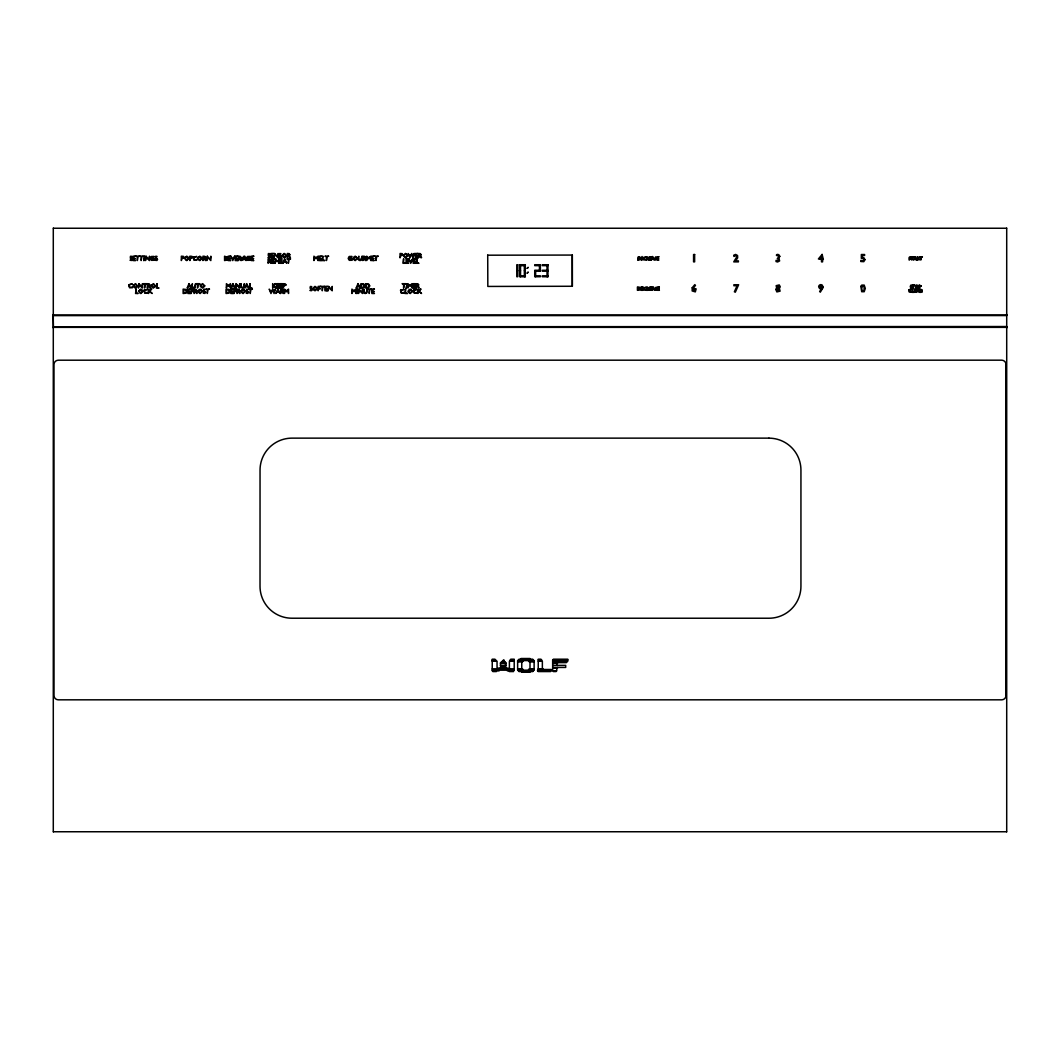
<?xml version="1.0" encoding="UTF-8"?>
<svg xmlns="http://www.w3.org/2000/svg" width="1060" height="1060" viewBox="0 0 1060 1060"><rect width="100%" height="100%" fill="white"/><g stroke="black" fill="none" stroke-linecap="round" stroke-linejoin="round"><path stroke-width="1.5" d="M499.101 670.185L499.101 670.874L492.238 670.874L492.238 659.201L494.98 659.201L494.98 659.89M504.6 665.375L504.6 666.064L500.479 666.064L500.479 662.633L501.857 661.943L501.168 662.633M503.911 661.255L503.911 659.89L503.222 660.579M505.289 665.375L505.964 666.064L505.964 662.633L502.533 662.633L502.533 660.579L503.911 660.579M492.238 670.185L514.206 670.185L514.206 659.201L510.774 659.201L510.774 659.89M517.638 661.943L517.638 660.579L534.121 660.579L534.121 670.185L517.638 670.185L517.638 661.943L522.447 661.943L522.447 661.255M525.27 276.726L525.27 264.735L519.625 264.735L519.625 276.726L525.27 276.726L525.27 275.825L519.625 275.825M525.27 264.735L525.27 265.636L519.625 265.636M538.241 670.185L538.241 659.201L540.984 659.201L540.984 659.89M547.927 276.726L547.927 275.825L542.283 275.825L542.283 276.726L547.927 276.726L547.927 270.724L547.026 270.724M547.927 264.735L547.927 265.636L542.283 265.636L542.283 264.735L547.927 264.735L547.927 271.174L542.283 271.174L542.283 270.273L547.927 270.273M551.279 670.185L537.553 670.185L537.553 670.874L551.279 670.874L551.279 669.496L538.241 669.496M556.778 668.118L556.778 670.874L552.658 670.874L552.658 659.89L567.762 659.89L567.762 659.201L553.346 659.201L553.346 659.89M53.291 228.112L53.291 831.888M53.119 315.562L53.397 326.811L1006.881 326.533M53.291 327.938L53.291 327.222M487.719 255.089L487.825 286.438L572.36 286.266L572.307 255.062L487.64 255.195M572.281 286.359L572.281 255.089M1006.708 315.151L1006.708 314.449M1006.708 831.888L1006.708 228.112M282.49 263.277L284.809 258.892L286.756 263.277L285.537 261.992L283.683 261.992L283.126 263.277L279.774 263.277L279.774 258.918L282.252 258.918L280.397 259.475L280.397 260.8L282.185 260.8L280.397 261.356L280.397 262.708L282.305 263.277M651.211 260.084C652.019 250.597 655.57 263.516 653.503 259.117L649.184 260.084L649.184 256.811L651.039 256.811L649.648 257.235L649.648 258.216L650.986 258.216L649.648 258.64L649.648 259.66L651.078 260.084M651.741 290.294C652.549 280.807 656.1 293.739 654.02 289.327L649.7 290.294L649.7 287.022L651.555 287.022L650.178 287.445L650.178 288.439L651.516 288.439L650.178 288.863L650.178 289.87L651.608 290.294M916.436 292.335C917.244 282.848 920.796 295.78 918.728 291.368L914.396 292.335L914.396 289.062L916.264 289.062L914.873 289.486L914.873 290.48L916.211 290.48L914.873 290.89L914.873 291.911L916.304 292.335M53.291 315.151L53.291 314.449M53.172 315.615L1006.881 315.562M1006.708 327.938L1006.708 327.222M53.424 228.244L1006.576 228.244M53.424 327.354L1006.576 327.354M1006.576 315.032L53.424 315.032M1006.576 831.755L53.424 831.755M540.375 265.636L534.73 265.636L534.73 264.735L540.375 264.735L540.375 271.174L534.73 271.174M540.375 270.273L534.73 270.273L534.73 276.726L540.375 276.726L540.375 275.825L534.73 275.825M516.816 270.724L517.717 270.724M519.625 270.724L520.526 270.724M524.369 270.724L525.27 270.724M534.73 270.724L535.631 270.724L535.631 276.726M540.375 270.724L539.474 270.724L539.474 264.735M492.238 659.89L495.669 659.89L495.669 660.579M514.206 659.89L510.085 659.89L510.085 661.255M538.241 659.89L541.673 659.89L541.673 661.255M492.238 660.579L496.358 660.579L496.358 661.255M492.238 661.255L497.047 661.255L497.047 668.807M502.533 661.255L504.6 661.943M514.206 661.255L509.409 661.255L509.409 668.807M517.638 661.255L523.136 661.255L523.136 660.579M534.121 661.255L528.622 661.255L528.622 660.579M538.241 661.255L542.362 661.255L542.362 668.807M552.658 661.255L567.762 661.255L567.762 659.89M502.533 661.943L505.289 661.943L505.289 662.633M534.121 661.943L529.311 661.943L529.311 661.255M552.658 661.943L567.073 661.943L567.073 661.255M552.658 662.633L566.385 662.633L566.385 661.943M500.479 663.322L505.964 663.322M552.658 663.322L557.467 663.322L557.467 662.633M500.479 665.375L505.964 665.375M552.658 665.375L565.695 665.375L565.695 667.442L552.658 667.442M552.658 668.118L557.467 668.118L557.467 667.442M492.238 668.807L514.206 668.807M517.638 668.807L522.447 668.807L522.447 669.496M534.121 668.807L529.311 668.807L529.311 669.496M538.241 668.807L543.038 668.807L543.038 669.496M517.638 669.496L523.136 669.496L523.136 670.185M534.121 669.496L528.622 669.496L528.622 670.185M513.517 670.874L507.342 670.874L507.342 670.185M1006.046 364.574L1006.046 695.426A4.399 4.399 0 0 1 1001.647 699.825L58.353 699.825A4.372 4.372 0 0 1 53.98 695.426L53.954 364.574A4.372 4.372 0 0 1 58.353 360.201L1001.647 360.175A4.372 4.372 0 0 1 1006.019 364.574L1006.019 695.426M556.778 663.322L556.778 665.375M556.089 670.874L556.089 671.563L553.346 671.563L553.346 670.874M550.591 670.874L550.591 671.563L538.241 671.563L538.241 670.874M547.026 264.735L547.026 276.726M533.432 660.579L533.432 659.89L518.327 659.89L518.327 660.579M533.432 670.185L533.432 670.874L518.327 670.874L518.327 670.185M532.743 659.89L532.743 659.201L519.016 659.201L519.016 659.89M532.743 670.874L532.743 671.563L519.016 671.563L519.016 670.874M530 659.201L530 658.512L521.069 658.512L521.069 659.201M530 661.943L530 668.807M530 671.563L530 672.239L521.758 672.239L521.758 671.563M524.369 264.735L524.369 276.726M521.758 661.943L521.758 668.807M520.526 264.735L520.526 276.726M513.517 670.185L513.517 671.563L509.409 671.563L509.409 670.874M508.031 668.807L508.031 668.118L497.736 668.118L497.736 668.807M505.964 668.118L505.964 667.442L500.479 667.442L500.479 668.118M503.911 666.064L503.911 666.753L501.168 666.753L501.168 666.064M503.222 662.633L503.222 663.322M503.222 666.753L503.222 667.442M501.857 662.633L501.857 663.322M501.857 666.753L501.857 667.442M496.358 670.874L496.358 671.563L492.926 671.563L492.926 670.874M822.163 286.969L820.97 287.962L819.724 286.81L820.93 285.644L822.163 286.969M194.921 286.24C194.351 289.393 190.442 285.935 192.43 283.696L192.059 287.379L193.609 288.121L195.331 287.273L195.557 283.696L194.921 286.24M243.707 286.24C243.137 289.393 239.229 285.935 241.216 283.696L240.845 287.379L242.395 288.121L244.118 287.273L244.33 283.696L243.707 286.24M361.341 258.733C360.771 261.899 356.862 258.428 358.85 256.202L358.479 259.885L360.029 260.614L361.751 259.779L361.964 256.202L361.341 258.733M366.561 291.672C365.992 294.839 362.083 291.368 364.07 289.128L363.712 292.812L365.25 293.554L366.985 292.719L367.197 289.128L366.561 291.672M736.806 256.838L733.732 261.873L738.396 261.873L738.396 260.879L735.574 260.879L737.641 257.898L737.574 255.513L735.627 254.427L733.891 255.129L733.891 256.454L735.547 255.46L736.806 256.838M861.793 286.929L861.793 289.897L862.946 291.182L864.099 289.897L864.099 286.929L862.946 285.644L861.793 286.929M779.802 256.348L778.862 257.991L779.617 260.906L777.603 261.979L776.039 261.555L776.039 260.402L778.716 260.416L778.689 259.144L777.285 258.56L778.583 257.103L778.146 255.553C775.271 256.189 776.278 253.592 778.782 254.665L779.802 256.348M860.866 286.425L861.701 291.712L864.192 291.712L865.318 288.413L864.192 285.113L861.701 285.113L860.866 286.425M775.801 289.393L776.847 291.911L780.081 291.169L779.365 288.346L780.279 286.77L779.232 284.928L776.158 285.67L776.728 288.346L775.801 289.393M227.158 257.315L226.495 258.243L227.397 259.938L224.561 260.561L224.561 256.202L227.158 257.315M149.844 284.915C148.002 285.962 151.646 287.896 149.937 288.055L148.201 286.16L147.314 288.055L147.314 283.696L149.182 283.841L149.844 284.915M196.656 290.347C194.815 291.407 198.458 293.328 196.749 293.488L195.013 291.606L194.126 293.488L194.126 289.128L195.994 289.287L196.656 290.347M205.481 257.421C203.639 258.468 207.283 260.402 205.574 260.561L203.838 258.666L202.95 260.561L202.95 256.202L204.819 256.348L205.481 257.421M240.951 257.421C240.66 266.577 244.343 248.173 246.052 260.561L244.833 259.276L241.044 260.561L239.308 258.666L238.42 260.561L238.42 256.202L240.289 256.348L240.951 257.421M239.586 290.347C237.745 291.407 241.388 293.328 239.679 293.488L237.944 291.606L237.056 293.488L237.056 289.128L238.924 289.287L239.586 290.347M270.605 260.137C268.75 261.184 272.394 263.118 270.684 263.277L268.962 261.383L268.074 263.277L268.074 258.918L269.929 259.064L270.605 260.137M283.152 290.347C281.311 291.407 284.954 293.328 283.245 293.488L281.51 291.606L280.622 293.488L280.622 289.128L282.49 289.287L283.152 290.347M289.844 254.705C288.002 255.751 291.646 257.686 289.936 257.845L288.201 255.95L287.313 257.845L287.313 253.486L289.181 253.631L289.844 254.705M365.382 257.421C363.527 258.468 367.171 260.402 365.462 260.561L363.739 258.666L362.851 260.561L362.851 256.202L364.706 256.348L365.382 257.421M421.032 254.705C419.19 255.751 422.834 257.686 421.125 257.845L419.389 255.95L418.501 257.845L418.501 253.486L420.369 253.631L421.032 254.705M418.673 284.915C416.818 285.962 420.462 287.896 418.753 288.055L417.031 286.16L416.143 288.055L416.143 283.696L417.998 283.841L418.673 284.915M648.19 257.726L648.256 260.084C645.951 255.235 646.772 265.013 646.295 256.811L648.19 257.726M648.72 287.936L648.786 290.294C646.467 285.458 647.302 295.223 646.812 287.022L648.72 287.936M692.206 287.764L692.167 290.944L695.32 291.884L696.128 288.89L693.187 288.148L695.453 285.445L694.817 284.636L692.206 287.764M918.927 257.726L919.007 260.084C916.688 255.235 917.51 265.013 917.033 256.811L918.927 257.726M921.908 289.976L921.975 292.335C919.656 287.498 920.491 297.264 920.014 289.062L921.908 289.976M149.208 284.888C147.764 287.326 147.684 282.556 149.208 284.888M196.02 290.334C194.59 292.759 194.497 287.989 196.02 290.334M204.832 257.394C203.401 259.832 203.321 255.049 204.832 257.394M240.315 257.394C238.871 259.832 238.791 255.049 240.315 257.394M238.951 290.334C237.519 292.759 237.427 287.989 238.951 290.334M269.956 260.111C268.524 262.549 268.432 257.765 269.956 260.111M289.195 254.678C287.764 257.116 287.684 252.333 289.195 254.678M282.517 290.334C281.085 292.759 280.993 287.989 282.517 290.334M364.733 257.394C363.302 259.832 363.209 255.049 364.733 257.394M420.383 254.678C418.952 257.116 418.872 252.333 420.383 254.678M418.024 284.888C416.593 287.326 416.5 282.556 418.024 284.888M647.7 257.699C646.626 259.528 646.56 255.95 647.7 257.699M648.23 287.923C647.157 289.751 647.09 286.173 648.23 287.923M918.45 257.699C917.377 259.528 917.311 255.95 918.45 257.699M921.418 289.963C920.345 291.791 920.279 288.201 921.418 289.963M186.507 291.315L185.844 292.626L183.764 292.931L183.764 289.698L185.725 289.923L186.507 291.315M229.437 291.315L228.774 292.626L226.694 292.931L226.694 289.698L228.655 289.923L229.437 291.315M364.242 285.882L363.58 287.194L361.5 287.498L361.5 284.265L363.474 284.491L364.242 285.882M369.039 285.882L368.376 287.194L366.296 287.498L366.296 284.265L368.257 284.491L369.039 285.882M639.948 288.665L637.895 289.87L637.895 287.445L639.948 288.665M823.249 287.326L820.294 292.189L819.645 291.421L821.884 288.651L819.685 288.678L818.664 286.823A2.213 2.213 0 0 1 820.904 284.636L822.123 284.994L823.249 287.326M695.347 289.976L694.181 291.182L692.962 289.234L694.764 288.996L695.347 289.976M226.906 259.302L225.184 259.991L225.184 258.627L226.906 259.302M184.082 257.447L181.962 258.666L181.34 260.561L181.34 256.202L183.486 256.374L184.082 257.447M192.602 257.447L190.482 258.666L189.859 260.561L189.859 256.202L192.006 256.374L192.602 257.447M285.962 284.954L283.841 286.173L283.206 288.055L283.206 283.696L285.352 283.868L285.962 284.954M402.826 254.731L400.707 255.95L400.07 257.845L400.07 253.486L402.217 253.658L402.826 254.731M921.113 285.922L919.046 288.254L919.046 284.994L921.113 285.922M779.338 290.029L778.04 291.182L776.741 290.029L778.067 288.863L779.338 290.029M137.681 285.882L135.322 288.121L132.99 285.882L135.335 283.643L137.681 285.882M143.179 291.315L140.821 293.554L138.489 291.315L140.834 289.075L143.179 291.315M155.661 285.882L153.303 288.121L150.97 285.882L153.316 283.643L155.661 285.882M183.433 257.421L181.962 258.11L181.962 256.758L183.433 257.421M189.117 258.375L186.759 260.614L184.44 258.375L186.772 256.136L189.117 258.375M191.966 257.421L190.482 258.11L190.482 256.758L191.966 257.421M202.169 258.375L199.81 260.614L197.478 258.375L199.823 256.136L202.169 258.375M202.473 291.315L200.115 293.554L197.783 291.315L200.128 289.075L202.473 291.315M204.765 285.882L202.407 288.121L200.088 285.882L202.42 283.643L204.765 285.882M245.403 291.315L243.045 293.554L240.713 291.315L243.058 289.075L245.403 291.315M286.531 255.659L284.173 257.898L281.841 255.659L284.186 253.419L286.531 255.659M285.312 284.928L283.841 285.604L283.841 284.265L285.312 284.928M317.351 288.598L314.992 290.837L312.673 288.598L315.005 286.359L317.351 288.598M357.538 258.375L355.18 260.614L352.848 258.375L355.193 256.136L357.538 258.375M402.177 254.705L400.707 255.394L400.707 254.042L402.177 254.705M407.861 255.659L405.503 257.898L403.171 255.659L405.516 253.419L407.861 255.659M412.565 291.315L410.207 293.554L407.875 291.315L410.22 289.075L412.565 291.315M918.503 286.624L916.728 288.307L914.979 286.624L916.741 284.941L918.503 286.624M920.623 285.909L919.524 286.425L919.524 285.405L920.623 285.909M226.522 257.368L225.184 258.07L225.184 256.758L226.522 257.368M777.073 286.16L777.497 287.697L779.073 287.3L778.676 285.789L777.073 286.16M864.973 259.62L863.807 261.661L860.786 261.515L860.786 260.429L863.158 260.786L863.913 259.647L862.721 258.309L861.343 258.349L861.343 254.519L864.602 254.519L864.602 255.473L862.297 255.473L862.297 257.315L863.728 257.567L864.973 259.62M133.865 285.021L134.461 287.326L136.806 286.73L136.21 284.438L133.865 285.021M139.364 290.453L139.96 292.759L142.305 292.162L141.709 289.87L139.364 290.453M151.845 285.021L152.441 287.326L154.786 286.73L154.19 284.438L151.845 285.021M185.301 257.514L185.911 259.819L188.256 259.236L187.647 256.931L185.301 257.514M198.352 257.514L198.949 259.819L201.307 259.236L200.698 256.931L198.352 257.514M198.657 290.453L199.253 292.759L201.599 292.162L201.002 289.87L198.657 290.453M200.95 285.021L201.546 287.326L203.904 286.73L203.295 284.438L200.95 285.021M241.587 290.453L242.183 292.759L244.529 292.162L243.932 289.87L241.587 290.453M282.715 254.798L283.311 257.103L285.67 256.52L285.06 254.215L282.715 254.798M313.535 287.737L314.144 290.043L316.49 289.446L315.88 287.154L313.535 287.737M353.722 257.514L354.318 259.819L356.663 259.236L356.067 256.931L353.722 257.514M404.046 254.798L404.642 257.103L407 256.52L406.391 254.215L404.046 254.798M408.749 290.453L409.345 292.759L411.691 292.162L411.094 289.87L408.749 290.453M915.628 285.975L916.078 287.71L917.841 287.26L917.39 285.537L915.628 285.975M132.301 259.435L131.718 260.455C127.001 260.018 134.09 260.349 130.327 258.203L130.459 256.281C134.739 256.467 128.101 256.639 131.811 258.428L132.301 259.435M128.803 284.756L129.505 287.75L132.421 287.737L132.421 287.048L129.969 287.326L129.134 285.882L129.982 284.438L132.381 284L128.803 284.756M144.081 290.188L144.783 293.196L147.711 293.169L147.711 292.481L145.26 292.759L144.425 291.315L145.26 289.87L147.658 289.433L144.081 290.188M157.476 259.435L156.88 260.455C152.163 260.018 159.265 260.349 155.502 258.203L155.634 256.281C159.901 256.467 153.263 256.639 156.986 258.428L157.476 259.435M193.291 257.249L193.993 260.256L196.908 260.23L196.908 259.541L194.47 259.832L193.622 258.388L194.47 256.931L196.869 256.493L193.291 257.249M187.143 291.315L186.07 293.183L183.128 293.488L183.128 289.128L186.149 289.473L187.143 291.315M205.481 292.361L204.898 293.395C200.181 292.944 207.27 293.276 203.507 291.142L203.639 289.221C207.919 289.406 201.281 289.565 204.991 291.368L205.481 292.361M230.073 291.315L229 293.183L226.058 293.488L226.058 289.128L229.079 289.473L230.073 291.315M248.411 292.361L247.828 293.395C243.111 292.944 250.2 293.276 246.437 291.142L246.569 289.221C250.849 289.406 244.211 289.565 247.921 291.368L248.411 292.361M270.234 256.719L269.651 257.739C264.934 257.302 272.022 257.633 268.26 255.486L268.392 253.565C272.672 253.751 266.034 253.923 269.743 255.712L270.234 256.719M281.351 256.719L280.767 257.739C276.05 257.302 283.139 257.633 279.376 255.486L279.509 253.565C283.788 253.751 277.15 253.923 280.86 255.712L281.351 256.719M312.183 289.645L311.587 290.678C306.87 290.228 313.972 290.559 310.196 288.426L310.341 286.505C314.608 286.69 307.97 286.849 311.693 288.651L312.183 289.645M364.892 285.882L363.818 287.737L360.877 288.055L360.877 283.696L363.885 284.04L364.892 285.882M369.688 285.882L368.602 287.737L365.673 288.055L365.673 283.696L368.681 284.04L369.688 285.882M400.548 290.188L401.25 293.196L404.165 293.169L404.165 292.481L401.727 292.759L400.879 291.315L401.727 289.87L404.125 289.433L400.548 290.188M413.466 290.188L414.168 293.196L417.083 293.169L417.083 292.481L414.645 292.759L413.798 291.315L414.645 289.87L417.044 289.433L413.466 290.188M642.996 257.606L643.513 259.846L645.712 259.832L643.248 258.441L645.673 257.037L642.996 257.606M640.439 288.665L639.63 290.056L637.418 290.294L637.418 287.022L639.683 287.273L640.439 288.665M643.513 287.816L644.043 290.069L646.229 290.056L643.764 288.665L646.202 287.247L643.513 287.816M656.458 259.236C653.185 260.773 656.935 259.607 654.974 258.309C656.312 255.725 655.053 257.196 656.087 258.481L656.458 259.236M656.988 289.446C653.702 290.983 657.465 289.817 655.504 288.532C656.842 285.948 655.57 287.406 656.617 288.704L656.988 289.446M910.421 259.236C907.135 260.773 910.898 259.607 908.937 258.309C910.275 255.725 909.016 257.196 910.05 258.481L910.421 259.236M908.764 289.857L909.294 292.11L911.481 292.083L909.016 290.705L911.441 289.287L908.764 289.857M911.719 287.419C908.433 288.943 912.196 287.777 910.235 286.491C911.573 283.908 910.315 285.365 911.348 286.664L911.719 287.419M151.209 257.527L151.832 259.832L153.7 259.872L152.865 258.415L154.323 258.415L154.323 260.256L151.461 260.323L150.334 258.401L151.487 256.44L154.23 256.507L151.209 257.527M247.245 257.527L247.868 259.832L249.736 259.872L248.901 258.415L250.359 258.415L250.359 260.256L247.497 260.323L246.37 258.401L247.523 256.44L250.266 256.507L247.245 257.527M349.031 257.527L349.641 259.832L351.509 259.872L350.675 258.415L352.132 258.415L352.132 260.256L349.283 260.323L348.157 258.401L349.296 256.44L352.052 256.507L349.031 257.527M275.242 289.128L274.05 292.136L272.844 289.128L271.042 292.136L269.214 289.128L270.976 293.527L272.539 289.963L274.089 293.527L275.242 289.128M414.182 253.486L413.002 256.48L411.783 253.486L409.981 256.48L408.153 253.486L409.915 257.885L411.479 254.307L413.029 257.885L414.182 253.486M189.223 284.636L188.574 286.213L189.925 286.213L189.223 284.636M243.88 257.13L243.23 258.706L244.582 258.706L243.88 257.13M233.014 284.636L232.365 286.213L233.73 286.213L233.014 284.636M246.808 284.636L246.159 286.213L247.51 286.213L246.808 284.636M284.584 259.846L283.921 261.423L285.286 261.423L284.584 259.846M277.959 290.069L277.296 291.646L278.661 291.646L277.959 290.069M358.2 284.636L357.551 286.213L358.916 286.213L358.2 284.636M652.774 257.514L652.284 258.693L653.304 258.693L652.774 257.514M653.304 287.724L652.814 288.916L653.834 288.916L653.304 287.724M915.032 257.514L914.542 258.693L915.562 258.693L915.032 257.514M918 289.764L917.51 290.944L918.53 290.944L918 289.764M234.737 256.202L232.763 260.601L230.868 256.202L232.816 259.263L234.737 256.202M412.684 258.918L410.71 263.317L408.815 258.918L410.75 261.979L412.684 258.918M189.011 283.669L187.143 288.055L188.335 286.77L190.19 286.77L191.41 288.055L189.011 283.669M232.816 283.669L230.934 288.055L232.127 286.77L233.982 286.77L235.201 288.055L232.816 283.669M246.596 283.669L244.714 288.055L245.907 286.77L247.762 286.77L248.981 288.055L246.596 283.669M277.746 289.102L275.865 293.488L277.058 292.202L278.912 292.202L280.131 293.488L277.746 289.102M358.002 283.669L356.12 288.055L357.313 286.77L359.168 286.77L360.387 288.055L358.002 283.669M914.873 256.785L913.468 260.084L914.356 259.117L916.662 260.084L914.873 256.785M737.084 285.736L734.381 291.778L735.322 292.189L738.648 284.743L733.891 284.743L733.891 285.736L737.084 285.736M229.834 284.663L228.496 286.346L227.052 284.663L226.416 288.055L226.416 283.696L228.443 285.485L230.47 283.696L230.47 288.055L229.848 284.663M287.883 290.096L286.544 291.791L285.1 290.096L284.464 293.488L284.464 289.128L286.491 290.917L288.532 289.128L288.532 293.488L287.896 290.096M317.377 257.156L316.039 258.852L314.581 257.156L313.945 260.561L313.945 256.202L315.986 257.991L318.013 256.202L318.013 260.561L317.39 257.156M370.112 257.156L368.761 258.852L367.317 257.156L366.68 260.561L366.68 256.202L368.721 257.991L370.748 256.202L370.748 260.561L370.125 257.156M355.365 290.096L354.014 291.791L352.569 290.096L351.933 293.488L351.933 289.128L353.96 290.917L356.001 289.128L356.001 293.488L355.378 290.096M411.346 284.663L410.008 286.346L408.564 284.663L407.915 288.055L407.915 283.696L409.955 285.485L411.982 283.696L411.982 288.055L411.359 284.663M821.487 256.414L819.804 258.507L821.513 258.507L821.513 256.414M822.11 254.427L818.386 258.971L821.513 259.462L821.513 261.873L822.573 261.873L822.573 259.462L823.355 259.462L822.11 254.427M150.931 289.128L149.102 291.129L148.48 289.128L148.48 293.488L149.102 291.341L152.176 293.488L149.818 291.195L151.713 289.128L150.931 289.128M275.11 283.696L273.281 285.697L272.659 283.696L272.659 288.055L273.281 285.909L276.355 288.055L273.997 285.763L275.892 283.696L275.11 283.696M420.317 289.128L418.488 291.129L417.852 289.128L417.852 293.488L418.488 291.341L421.562 293.488L419.203 291.195L421.098 289.128L420.317 289.128M273.401 253.486L270.923 253.486L270.923 257.845L273.453 257.845L271.546 257.275L271.546 255.924L273.334 255.924L271.546 255.354L271.546 254.042L273.401 253.486M274.606 253.486L274.116 257.845L274.699 254.48L278.157 257.845L278.157 253.486L277.561 256.851L274.606 253.486M417.772 253.486L415.295 253.486L415.295 257.845L417.825 257.845L415.917 257.275L415.917 255.924L417.706 255.924L415.917 255.354L415.917 254.042L417.772 253.486M694.631 254.519L693.571 254.519L693.571 261.873L694.631 261.873L694.631 254.519M135.468 256.202L132.99 256.202L132.99 260.561L135.521 260.561L133.613 259.991L133.613 258.64L135.402 258.64L133.613 258.07L133.613 256.758L135.468 256.202M139.456 256.202L135.812 256.202L137.323 256.758L137.323 260.561L137.946 256.758L139.456 256.202M143.325 256.202L139.681 256.202L141.179 256.758L141.179 260.561L141.815 256.758L143.325 256.202M144.544 256.202L143.908 260.561L144.544 256.202M146.002 256.202L145.498 260.561L146.095 257.196L149.54 260.561L149.54 256.202L148.957 259.567L146.002 256.202M207.296 256.202L206.793 260.561L207.376 257.196L210.834 260.561L210.834 256.202L210.251 259.567L207.296 256.202M230.63 256.202L228.152 256.202L228.152 260.561L230.682 260.561L228.788 259.991L228.788 258.64L230.563 258.64L228.788 258.07L228.788 256.758L230.63 256.202M237.692 256.202L235.214 256.202L235.214 260.561L237.745 260.561L235.837 259.991L235.837 258.64L237.625 258.64L235.837 258.07L235.837 256.758L237.692 256.202M253.737 256.202L251.273 256.202L251.273 260.561L253.804 260.561L251.896 259.991L251.896 258.64L253.671 258.64L251.896 258.07L251.896 256.758L253.737 256.202M321.432 256.202L318.954 256.202L318.954 260.561L321.485 260.561L319.577 259.991L319.577 258.64L321.365 258.64L319.577 258.07L319.577 256.758L321.432 256.202M322.77 256.202L322.147 260.561L324.744 260.561L322.77 259.991L322.77 256.202M328.56 256.202L324.916 256.202L326.427 256.758L326.427 260.561L327.05 256.758L328.56 256.202M374.167 256.202L371.689 256.202L371.689 260.561L374.22 260.561L372.312 259.991L372.312 258.64L374.1 258.64L372.312 258.07L372.312 256.758L374.167 256.202M378.155 256.202L374.511 256.202L376.022 256.758L376.022 260.561L376.644 256.758L378.155 256.202M638.425 256.811L637.948 260.084L638.425 256.811M639.511 256.811L639.14 260.084L639.577 257.567C643.791 266.404 641.909 250.412 641.724 259.342L639.511 256.811M658.83 256.811L656.975 256.811L656.975 260.084L658.87 260.084L657.438 259.66L657.438 258.64L658.777 258.64L657.438 258.216L657.438 257.235L658.83 256.811M913.389 256.811L910.646 256.811L911.785 257.235L911.785 260.084L912.249 257.235L913.389 256.811M922.372 256.811L919.643 256.811L920.769 257.235L920.769 260.084L921.246 257.235L922.372 256.811M274.394 258.918L271.916 258.918L271.916 263.277L274.447 263.277L272.539 262.708L272.539 261.356L274.328 261.356L272.539 260.8L272.539 259.475L274.394 258.918M275.746 258.918L275.11 263.277L275.746 261.369L278.184 261.369L278.806 263.277L278.806 258.918L278.184 260.813L275.746 260.813L275.746 258.918M290.506 258.918L286.863 258.918L288.373 259.475L288.373 263.277L288.996 259.475L290.506 258.918M403.595 258.918L402.959 263.277L405.556 263.277L403.595 262.708L403.595 258.918M408.577 258.918L406.099 258.918L406.099 263.277L408.63 263.277L406.735 262.708L406.735 261.356L408.511 261.356L406.735 260.8L406.735 259.475L408.577 258.918M415.639 258.918L413.161 258.918L413.161 263.277L415.692 263.277L413.784 262.708L413.784 261.356L415.573 261.356L413.784 260.8L413.784 259.475L415.639 258.918M416.977 258.918L416.355 263.277L418.952 263.277L416.977 262.708L416.977 258.918M517.717 264.735L516.816 264.735L516.816 276.726L517.717 276.726L517.717 264.735M528.079 267.425L527.178 268.326L528.079 267.425M528.079 272.221L527.178 273.122L528.079 272.221M138.939 283.696L138.436 288.055L139.032 284.703L142.477 288.055L142.477 283.696L141.894 287.075L138.939 283.696M146.717 283.696L143.073 283.696L144.584 284.265L144.584 288.055L145.207 284.265L146.717 283.696M157.052 283.696L156.416 288.055L159.013 288.055L157.052 287.498L157.052 283.696M199.691 283.696L196.047 283.696L197.557 284.265L197.557 288.055L198.18 284.265L199.691 283.696M236.168 283.696L235.678 288.055L236.261 284.703L239.719 288.055L239.719 283.696L239.123 287.075L236.168 283.696M250.081 283.696L249.458 288.055L252.055 288.055L250.081 287.498L250.081 283.696M279.323 283.696L276.846 283.696L276.846 288.055L279.376 288.055L277.468 287.498L277.468 286.147L279.257 286.147L277.468 285.577L277.468 284.265L279.323 283.696M282.517 283.696L280.039 283.696L280.039 288.055L282.57 288.055L280.675 287.498L280.675 286.147L282.45 286.147L280.675 285.577L280.675 284.265L282.517 283.696M405.742 283.696L402.098 283.696L403.608 284.265L403.608 288.055L404.244 284.265L405.742 283.696M406.974 283.696L406.338 288.055L406.974 283.696M415.401 283.696L412.923 283.696L412.923 288.055L415.454 288.055L413.559 287.498L413.559 286.147L415.334 286.147L413.559 285.577L413.559 284.265L415.401 283.696M914.687 284.994L911.958 284.994L913.084 285.405L913.084 288.254L913.548 285.405L914.687 284.994M320.451 286.412L318.132 286.412L318.132 290.771L318.755 288.744L320.451 288.744L318.755 288.188L318.755 286.982L320.451 286.412M324.4 286.412L320.756 286.412L322.267 286.982L322.267 290.771L322.889 286.982L324.4 286.412M327.46 286.412L324.983 286.412L324.983 290.771L327.514 290.771L325.606 290.215L325.606 288.863L327.394 288.863L325.606 288.293L325.606 286.982L327.46 286.412M328.666 286.412L328.176 290.771L328.759 287.419L332.217 290.771L332.217 286.412L331.621 289.791L328.666 286.412M642.877 287.022L641.008 287.022L641.008 290.294L642.917 290.294L641.486 289.87L641.486 288.863L642.824 288.863L641.486 288.439L641.486 287.445L642.877 287.022M659.346 287.022L657.491 287.022L657.491 290.294L659.399 290.294L657.968 289.87L657.968 288.863L659.307 288.863L657.968 288.439L657.968 287.445L659.346 287.022M136.17 289.128L135.547 293.488L138.144 293.488L136.17 292.931L136.17 289.128M190.402 289.128L187.925 289.128L187.925 293.488L190.456 293.488L188.548 292.931L188.548 291.579L190.336 291.579L188.548 291.01L188.548 289.698L190.402 289.128M193.45 289.128L191.131 289.128L191.131 293.488L191.754 291.46L193.45 291.46L191.754 290.904L191.754 289.698L193.45 289.128M209.443 289.128L205.799 289.128L207.31 289.698L207.31 293.488L207.932 289.698L209.443 289.128M233.332 289.128L230.855 289.128L230.855 293.488L233.385 293.488L231.477 292.931L231.477 291.579L233.266 291.579L231.477 291.01L231.477 289.698L233.332 289.128M236.38 289.128L234.061 289.128L234.061 293.488L234.684 291.46L236.38 291.46L234.684 290.904L234.684 289.698L236.38 289.128M252.373 289.128L248.729 289.128L250.24 289.698L250.24 293.488L250.862 289.698L252.373 289.128M357.565 289.128L356.942 293.488L357.565 289.128M359.022 289.128L358.532 293.488L359.115 290.135L362.573 293.488L362.573 289.128L361.977 292.507L359.022 289.128M371.331 289.128L367.688 289.128L369.198 289.698L369.198 293.488L369.821 289.698L371.331 289.128M374.392 289.128L371.914 289.128L371.914 293.488L374.445 293.488L372.55 292.931L372.55 291.579L374.326 291.579L372.55 291.01L372.55 289.698L374.392 289.128M405.556 289.128L404.933 293.488L407.53 293.488L405.556 292.931L405.556 289.128M912.514 289.062L912.051 292.335L913.998 292.335L912.514 291.911L912.514 289.062M768.964 438.138L291.99 438.138A31.946 31.946 0 0 0 260.044 470.11L260.018 586.273A31.946 31.946 0 0 0 291.99 618.218L768.964 618.232A31.972 31.972 0 0 0 800.936 586.273L800.936 470.097A31.946 31.946 0 0 0 768.964 438.164"/></g></svg>
